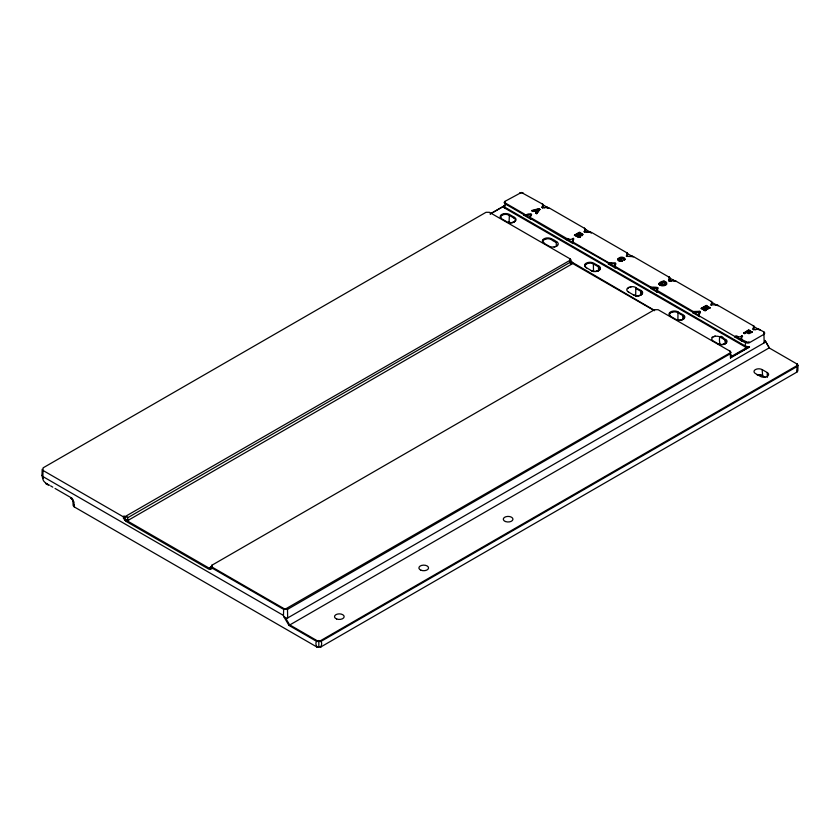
<?xml version="1.0" encoding="UTF-8"?>
<svg xmlns="http://www.w3.org/2000/svg" width="840" height="840" viewBox="0 0 840 840"><rect width="100%" height="100%" fill="white"/><g stroke="black" fill="none" stroke-linecap="round" stroke-linejoin="round"><path stroke-width="1.26" d="M283.458 615.437L283.679 608.738L287.469 608.738L287.679 617.946L286.577 618.103L283.878 616.791L283.458 615.437L42.871 476.532L42 475.314L42.179 469.256M74.466 507.024L73.763 502.1L72.891 500.829L73.164 505.586L74.046 506.793L317.142 647.136C311.829 638.232 325.668 638.484 320.512 647.136L796.961 372.068L797.832 370.85L798 365.295L796.919 363.772L797.401 364.802L796.541 372.298L797.234 371.332M530.87 214.379C526.46 216.909 524.286 213.549 531.09 213.875C533.022 215.219 528.066 217.256 530.796 218.684L566.192 239.642C568.638 239.778 572.46 239.505 573.29 238.234L573.794 238.865L572.796 241.721L573.416 242.34L608.832 262.784C618.65 262.668 615.867 263.959 608.391 264.002L615.163 267.918L615.615 266.7L651.032 287.154C660.849 287.038 658.056 288.32 650.591 288.372L651.032 287.154M572.796 241.007L572.155 242.141L572.996 243.044L614.355 266.5L615.163 267.918C612.696 265.766 617.799 260.064 614.996 266.081L615.615 266.7M657.195 289.737L656.618 290.997L657.363 292.278C654.906 290.125 659.988 284.424 657.195 290.451L693.231 311.514L699.877 311.325C701.61 312.858 696.853 314.758 699.562 316.638L698.817 314.486L700.392 311.955M741.594 338.468L742.214 339.791L747.495 342.269C749.921 341.019 750.246 343.34 747.495 343.077C741.51 342.101 739.988 339.455 742.077 335.685C741.258 336.977 737.457 337.229 734.99 337.092C735.105 333.795 741.51 338.32 734.99 337.092L741.762 341.008L742.214 339.791M544.058 207.858L546.378 207.249L548.762 207.701L584.85 228.522L585.69 229.509L584.661 232.05M549.182 208.425L546.304 207.48L547.848 207.48M585.05 228.911L584.43 228.291L585.05 229.625L584.199 231.934L588.577 231.609L591.381 232.785L589.712 231.829L586.257 232.218M632.247 256.211L630.703 256.211L633.581 256.662L626.399 256.305L627.239 253.984L626.63 252.651L627.239 253.271M670.656 280.949L672.976 280.34L675.36 280.791L711.449 301.613L712.288 302.6L711.26 305.141M675.78 281.516L675.36 280.791M717.98 305.875L717.56 305.151L753.648 325.983L754.488 326.959L753.533 329.742L758.688 329.165L763.896 331.905L764.768 333.113L763.896 334.341L749.606 342.594M755.055 329.669L757.449 329.165M760.179 329.752L757.302 329.301L759.759 329.522M573.416 242.34L572.964 243.547L572.155 242.141L573.069 238.739M615.478 263.214L615.269 263.099M657.615 287.973L657.468 287.469M699.625 312.113L692.79 312.732L699.562 316.638L698.754 315.231L699.668 311.829M742.067 336.305L741.867 336.189M581.165 235.148L581.175 234.129L579.663 233.226C576.88 233.72 580.429 235.379 578.487 233.898M490.182 214.084L504.725 205.684L503.307 206.504L504.357 207.869L744.86 346.721L745.804 341.87M42.871 476.532L43.113 467.838L486.024 212.299L489.405 212.299L570.003 258.815L570.875 260.022L570.108 262.322L127.481 517.87A1.796 1.029 60 0 0 128.751 519.981L573.058 263.351L571.452 261.859L654.654 310.454M569.09 239.61L568.932 238.781L566.633 238.423L531.216 217.98L530.764 219.188L523.992 215.282L526.89 215.219L523.992 215.282M610.04 264.012L611.289 263.97L611.131 263.141M692.79 312.732L695.688 312.669L695.53 311.871M285.569 608.958L729.813 353.052L730.506 352.076L729.813 351.099L731.105 352.538L730.233 353.776L730.485 357.945L731.903 356.171L747.222 347.319L747.254 346.521L745.279 346.017L504.777 207.155L503.906 206.021L490.277 213.833M530.019 217.025L530.764 219.188L529.956 217.77L531.08 214.494M741.017 338.846L741.762 341.008L740.953 339.591L741.993 336.567M531.017 214.914L531.594 214.505M572.219 241.416L572.964 243.547L566.192 239.642L569.09 239.578L566.212 239.127M656.618 290.147L657.363 292.278L650.591 288.372L657.426 287.774M504.357 207.869L505.397 203.07L524.433 214.064L524.013 214.767L526.89 215.25M210.872 567.725L211.869 565.257L654.581 309.677L658.161 309.729L730.233 351.32M211.743 566.517L211.806 565.457M571.431 263.435L571.368 261.639L572.639 263.13M614.355 266.5L614.996 265.377M542.462 207.679L543.49 205.149L542.65 204.162L521.388 192.465L504.977 201.359L504.105 202.555L504.977 203.774L524.013 214.767M542.441 203.868L543.417 205.821L542.672 204.666L548.1 207.795M626.84 252.599L627.816 254.572L627.05 252.893L591.381 232.302M712.215 303.272L711.47 302.117L712.215 303.303L711.638 302.715L710.798 305.025L715.176 304.7L717.98 305.393M210.441 567.819L210.494 568.932L211.754 568.9L212.237 567.189L283.889 608.559M731.304 355.719L731.903 356.171L731.598 355.435C728.994 353.356 733.163 356.444 730.485 357.945L749.469 346.983L744.86 346.721M508.169 222.453A4.799 2.772 0 0 0 514.427 221.791A4.799 2.772 0 0 0 514.048 218.117L514.469 217.382L509.407 214.452A5.397 3.119 0 0 0 501.764 214.452A5.397 3.119 0 0 0 501.764 218.862L506.835 221.791A5.397 3.119 0 0 0 514.469 221.791A5.397 3.119 0 0 0 514.469 217.382M556.3 246.341L556.248 242.487C548.919 239.179 550.116 237.038 556.668 241.742A5.397 3.119 0 0 1 556.668 246.152A5.397 3.119 0 0 1 549.034 246.152L543.963 243.233A5.397 3.119 0 0 1 543.963 238.822A5.397 3.119 0 0 1 551.607 238.822M556.248 242.487L556.668 241.742M635.702 296.006L635.786 287.742L641.067 290.472A5.397 3.119 0 0 1 641.067 294.882A5.397 3.119 0 0 1 633.433 294.882L633.853 295.134A4.799 2.772 0 0 0 640.647 295.134A4.799 2.772 0 0 0 640.647 291.207L641.067 290.472M127.481 517.87L127.449 516.758L125.339 517.262C122.598 517.514 122.924 515.204 125.349 516.453L569.583 260.547L570.287 259.571L569.583 258.594L570.108 259.885M211.092 567.336A1.796 1.029 60 0 1 210.483 567.168L208.814 569.153L126.147 521.419L128.751 519.981M608.412 263.487L608.832 262.784M695.688 312.701L692.811 312.218L693.231 311.514M579.337 235.631L579.222 236.492L577.647 234.78L576.282 235.567L577.647 234.392L579.222 236.103L576.282 235.179M731.609 356.118L731.399 356.947L749.469 346.983M580.157 237.079L580.493 235.473L582.278 235.242L582.74 234.318L579.526 232.176L574.466 235.106L578.792 237.436L580.157 237.079L580.493 235.473M504.977 201.359L505.397 203.07M72.859 499.38L73.763 502.1M742.014 336.704L742.591 336.315M287.679 617.946L764.159 342.856L763.896 331.905M546.462 207.344L542.451 207.837L541.937 207.207L542.85 205.254M626.861 256.41L627.816 254.541L627.071 253.386L632.489 256.526M669.06 280.77L668.535 280.298L669.438 277.641L668.829 277.022L669.438 277.641M673.061 280.434C664.902 283.269 672.536 279.058 669.27 277.756L669.029 276.959M753.459 329.5L752.934 329.028L753.837 326.361L753.228 325.742L753.837 326.361M617.799 259.665L618.135 258.562L620.214 257.365A3.087 1.785 0 0 1 623.942 257.743L624.887 258.93L624.456 260.159L623.291 259.707L623.028 258.195L621.59 257.891L619.059 259.34L619.584 260.568L621.789 260.642L622.44 261.397L618.775 261.072L617.799 259.266M503.307 206.504L504.725 205.684M580.493 235.862L582.278 235.631L582.74 234.318M624.456 260.159L624.887 258.93M571.368 264.442A1.796 1.029 60 0 1 570.108 262.322L570.875 260.022M73.763 506.048L74.466 505.082M764.179 332.64L763.686 333.795M316.921 640.889L320.512 640.7L796.708 365.778L797.401 364.802L796.919 363.772M798 365.295L797.129 366.513L320.933 641.434L316.722 641.434L288.981 625.422L283.878 616.791M536.707 213.696L539.857 209.276L538.818 208.677L531.846 210.494L532.885 211.481L534.481 211.06L536.424 212.184L535.678 213.097L536.707 213.696L539.857 209.276M764.159 342.856L764.988 340.546L769.388 348.065L765.082 340.421M535.678 213.097L536.424 211.785L534.481 210.672L532.885 211.092L531.846 210.494M536.96 211.124L538.104 209.685L536.96 211.512L535.626 210.357L538.104 210.084M288.981 625.422L769.135 347.907L797.129 364.077M501.743 215.177L500.934 215.523M514.49 221.571L515.298 220.857M543.942 239.537L543.134 239.883M556.689 245.931L557.498 245.228M586.142 263.897L585.333 264.243M598.889 270.302L599.697 269.588M628.341 288.267L627.533 288.614M641.088 294.661L641.897 293.947M670.541 312.627L669.732 312.974M683.288 319.022L684.096 318.318M712.74 336.987L711.932 337.334M725.487 343.392L726.296 342.678M619.059 259.728L623.028 258.195M509.407 214.452L509.082 221.917A1.796 1.029 -60 0 0 509.261 222.537M598.868 266.112L598.448 266.847A4.799 2.772 0 0 1 598.448 270.764A4.799 2.772 0 0 1 591.654 270.764L586.163 267.593A5.397 3.119 0 0 1 586.163 263.183A5.397 3.119 0 0 1 593.807 263.183L598.868 266.112A5.397 3.119 0 0 1 598.868 270.512A5.397 3.119 0 0 1 591.234 270.512L591.654 270.764M676.966 319.904A4.799 2.772 0 0 0 683.225 319.242A5.397 3.119 0 0 0 683.267 314.832L677.985 312.102L677.901 320.366M720.101 344.736C718.231 336.83 720.342 333.102 725.046 339.938A4.799 2.772 0 0 1 725.046 343.854A4.799 2.772 0 0 1 718.252 343.854L713.181 340.935A4.799 2.772 0 0 1 713.181 337.019A4.799 2.772 0 0 1 719.975 337.019L725.046 339.938L725.099 343.802M658.865 283.826C660.303 288.078 669.144 282.45 665.563 285.222C661.185 287.395 654.213 283.07 663.925 280.906L666.645 282.587L666.771 284.193M660.681 283.909L663.526 284.939C667.065 282.198 664.766 285.358 662.183 285.106L660.681 283.909L664.051 281.957L665.563 283.857M503.601 206.43L503.612 207.239L504.777 207.155M618.135 258.951L620.214 257.754M49.476 485.226L47.691 484.796C45.969 483.116 41.654 480.354 43.302 478.17M71.106 498.246L72.608 500.084L71.726 498.068L70.633 497.983M574.466 235.494L579.526 232.565L582.74 234.717M578.487 234.297L579.663 233.615L581.175 234.129M658.865 284.225L663.925 281.295L665.784 281.978M660.681 284.298L664.051 282.345L665.375 282.765M705.936 310.422C697.746 306.684 708.928 309.582 705.086 310.905L701.253 308.301L706.325 305.382L710.083 307.944L709.244 308.438L706.45 306.82L705.348 307.461L706.45 306.432L709.244 308.038L710.083 307.556M701.253 308.7L706.325 305.77L710.083 307.944M703.07 308.385L704.508 307.556L707.942 308.963L707.101 309.445L704.508 307.944L703.07 308.774M701.253 308.301L705.086 310.517L705.936 310.034M749.752 333.249L748.913 333.732L746.771 332.493L744.629 333.732L743.652 333.175L748.713 329.858L752.157 332.231L751.307 332.724L748.85 330.907L747.611 331.621L749.752 333.249L747.611 331.621M743.652 333.175L748.713 330.246L752.157 332.231M743.652 332.776L744.629 333.344L746.771 332.105L748.913 333.344L749.752 332.861M748.85 330.907L751.307 332.336L752.157 331.842M730.233 353.776L287.679 609.273L283.458 609.273L211.806 567.913L210.934 566.675M42.662 478.558L42 475.314M211.869 565.257L212.237 567.189M759.36 375.039L760.431 375.133M523.068 192.864L519.697 192.864M48.636 484.743L45.685 483.483M535.626 210.357L538.104 209.685M543.963 243.233L544.394 243.484A4.799 2.772 0 0 1 544.394 239.558A4.799 2.772 0 0 1 551.176 239.558M636.006 287.543A5.397 3.119 0 0 0 628.362 287.543A5.397 3.119 0 0 0 628.362 291.953L628.793 292.205M678.206 311.913A5.397 3.119 0 0 0 670.562 311.913A5.397 3.119 0 0 0 670.562 316.323L670.981 316.575M574.466 235.106L577.437 236.786L580.157 236.691M531.846 210.882L538.818 209.066L539.857 209.664M316.722 646.895L320.933 646.895M503.37 214.4L504.326 214.19M511.917 222.558L512.862 222.348M545.57 238.76L546.525 238.549M554.117 246.918L555.062 246.708M587.769 263.13L588.725 262.92M596.316 271.278L597.261 271.068M629.969 287.49L630.924 287.28M638.516 295.649L639.461 295.439M672.168 311.85L673.124 311.64M680.704 320.008L681.66 319.798M714.368 336.221L715.323 336.01M722.904 344.369L723.86 344.159M617.977 259.98L622.44 261.397M608.391 264.002L611.289 263.949M546.304 207.512L547.512 207.47M674.447 280.57L672.903 280.57L675.78 281.022M757.302 329.322L758.51 329.291M614.418 265.755L615.195 267.404L650.611 287.858L653.489 288.341L653.331 287.5M699.594 316.134L735 336.578L737.888 337.06M630.703 256.211L631.911 256.2M672.903 280.57L674.111 280.56M716.31 304.92L715.102 304.941L716.646 304.941M588.504 231.851L591.381 232.785M579.191 234.308L581.165 234.759M747.232 347.099L748.325 347.183L745.941 347.151L745.279 346.017M127.323 519.834L124.803 519.456L123.26 517.818L126.147 521.419M541.937 207.207L542.514 207.795M584.136 231.567L584.714 232.155M627.239 253.984L627.816 254.541M626.336 255.938L626.913 256.515M668.535 280.298L669.113 280.854M752.934 329.028L753.512 329.606M624.456 259.77L623.291 259.707M124.803 519.456L210.494 568.932M124.541 519.876L126.567 520.706M576.282 235.567L578.046 236.156M584.64 228.239L585.617 230.213L584.871 229.026L590.289 232.155M753.428 325.689L754.415 327.631L753.669 326.477L759.087 329.616M633.161 256.431L669.249 277.252M674.688 280.885L669.27 277.756L670.016 278.933L670.016 278.019M711.47 302.117L716.888 305.245M705.348 307.072L707.942 308.564M705.348 307.461L707.942 308.963M535.678 212.709L536.707 213.308M525.641 215.282L529.956 217.77M567.84 239.642L572.155 242.141M652.239 288.372L656.554 290.861M694.439 312.732L698.754 315.231M736.638 337.103L740.953 339.591M657.395 291.774L692.811 312.218M514.048 218.117L508.977 215.197A4.799 2.772 0 0 0 502.625 214.977A4.799 2.772 0 0 0 501.48 218.589M586.593 267.845A4.799 2.772 0 0 1 586.593 263.928A4.799 2.772 0 0 1 593.376 263.928L598.448 266.847L598.5 270.711M635.575 288.288L640.647 291.207L640.7 295.071M670.562 316.323L675.633 319.242A5.397 3.119 0 0 0 683.267 319.242A4.799 2.772 0 0 0 682.847 315.578L677.775 312.648A4.799 2.772 0 0 0 671.423 312.428A4.799 2.772 0 0 0 670.268 316.05M509.082 221.917L510.111 222.506A1.796 1.029 -60 0 0 510.29 223.125M628.362 291.953L633.853 295.134M767.225 372.53A4.777 2.761 0 0 1 767.225 376.425A4.777 2.761 0 0 1 760.473 376.425L755.401 373.506A4.777 2.761 0 0 1 755.401 369.611A4.777 2.761 0 0 1 762.153 369.611L767.225 372.53L767.298 377.339M571.61 262.889L654.423 310.706M765.282 377.37L762.248 375.617A4.904 2.835 0 0 0 757.166 374.945M43.06 470.484L123.239 516.768M50.589 485.867L52.815 487.158M55.041 488.439L71.726 498.068M317.142 640.7L289.569 624.782L285.274 617.505M209.234 568.428L210.43 569.457M569.583 260.547L570.003 261.25M542.231 203.931L542.85 204.55M622.44 260.998L619.059 259.34M622.745 257.67A3.087 1.785 0 0 1 623.942 258.132L624.887 259.319M711.228 301.329L711.638 302.001M699.248 311.294L699.405 312.123M45.685 483.063L45.854 483.683M718.252 343.854L717.832 343.602A5.397 3.119 0 0 0 725.466 343.602A5.397 3.119 0 0 0 725.466 339.203M125.339 517.262L125.38 518.364M762.153 369.611L762.657 375.848A5.492 3.171 0 0 0 758.499 374.923M682.847 315.578L682.899 319.431M593.376 263.928L593.502 271.645M664.639 284.245L662.183 284.718M543.417 204.928L543.417 205.821M318.822 641.949L318.822 647.409M46.946 483.767A1.796 1.029 60 0 1 46.62 483.525M621.789 260.253L619.584 260.568L621.789 260.253M336.651 618.975A4.83 2.793 0 0 0 344.148 616.823A4.83 2.793 0 0 0 337.166 614.155A4.83 2.793 0 0 0 336.651 618.975M421.05 570.255A4.83 2.793 0 0 0 428.547 568.092A4.83 2.793 0 0 0 421.565 565.425A4.83 2.793 0 0 0 421.05 570.255M505.449 521.524A4.83 2.793 0 0 0 512.946 519.361A4.83 2.793 0 0 0 505.953 516.705A4.83 2.793 0 0 0 505.449 521.524"/></g></svg>
